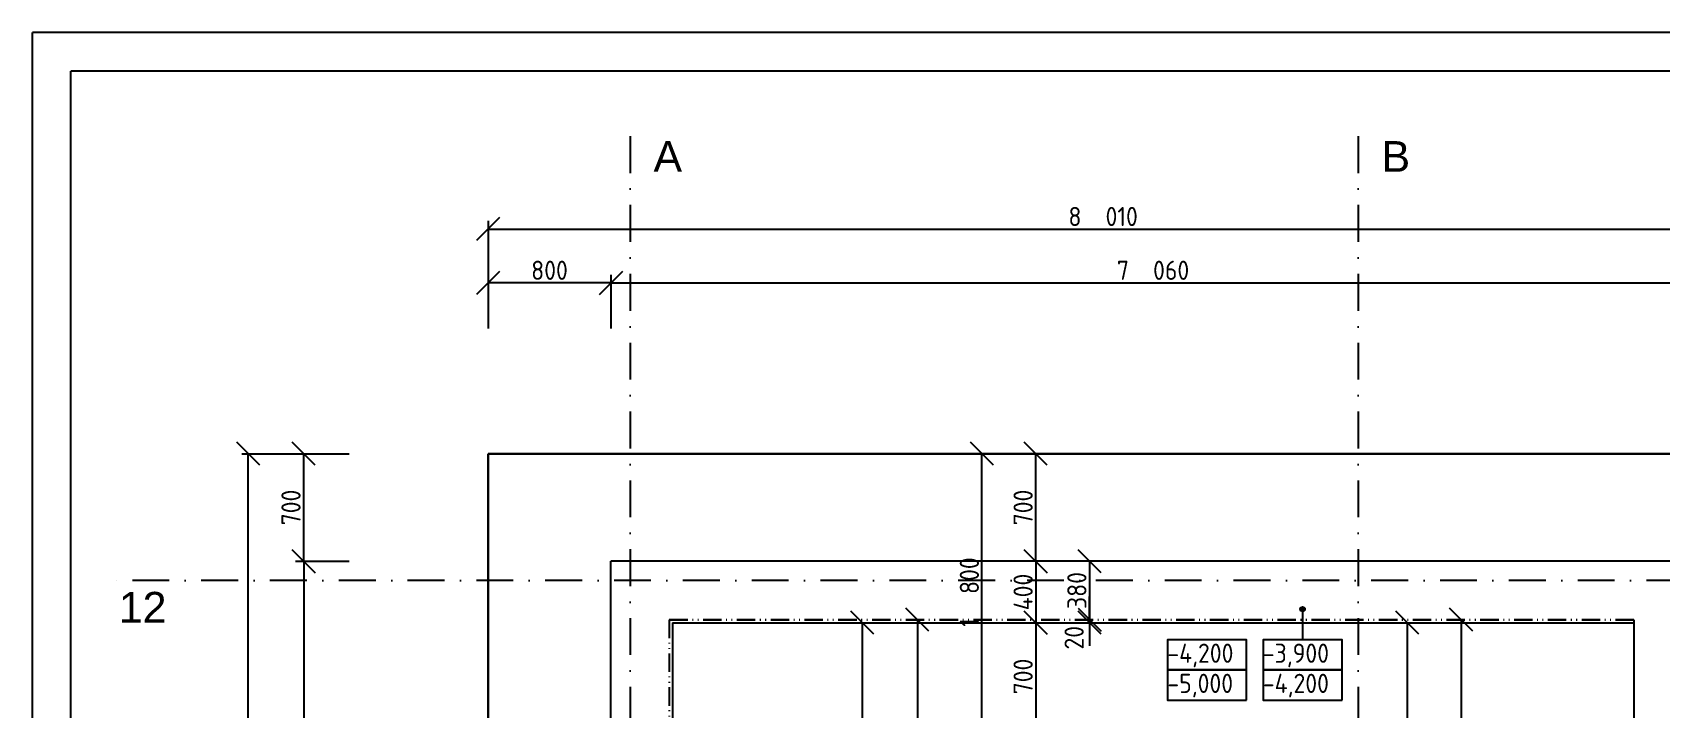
# Model space of a CAD drawing. Extents: x 4511820 to 5180432, y -1526536 to -944957.
# Drawn here: x 5092167 to 5102772, y -1440982 to -1436577 of the extents above; entities that cross this region are included whole.
import ezdxf

# ---------------------------------------------------------------- set-up
doc = ezdxf.new("R2010")
doc.units = 0
doc.header["$MEASUREMENT"] = 0
doc.linetypes.add('ACAD_ISO12W100', pattern=[22, 12, -3, 0.5, -3, 0.5, -3])
doc.linetypes.add('BODKOCIARKOVANA_3', pattern=[5.6, 3, -1.3, 0, -1.3])
doc.layers.get('0').update_dxf_attribs({"linetype": 'CONTINUOUS'})
doc.layers.get('Defpoints').update_dxf_attribs({"color": 61, "linetype": 'CONTINUOUS'})
for name, color, linetype in [('KÓTY', 4, 'CONTINUOUS'), ('MÚRY', 1, 'CONTINUOUS'), ('osi', 253, 'CONTINUOUS'), ('TENKÁ', 7, 'CONTINUOUS')]:
    doc.layers.add(name, color=color, linetype=linetype)
doc.styles.add('styl1', font='arial.ttf')
doc.styles.add('STYLE1', font='isocp.shx')
doc.dimstyles.new('STANDARD-50', dxfattribs={"dimtxt": 125, "dimasz": 150, "dimexe": 10, "dimexo": 200, "dimgap": 20, "dimtad": 1, "dimdsep": 46, "dimlunit": 6, "dimtxsty": 'STYLE1', "dimblk1": 'OBLIQUE', "dimblk2": 'OBLIQUE', "dimsah": 1, "dimcen": 2.5, "dimse1": 1, "dimse2": 1, "dimadec": 0, "dimazin": 0, "dimtfac": 1, "dimtmove": 1, "dimatfit": 3, "dimldrblk": 'OBLIQUE', "dimfxl": 1, "dimtolj": 1, "dimtzin": 0, "dimarcsym": 0})

# ---------------------------------------------------------------- blocks, each defined once
blk = doc.blocks.new('_OBLIQUE')
at = {"color": 0, "linetype": 'ByBlock'}
blk.add_line((-0.5, -0.5), (0.5, 0.5), dxfattribs=at)
blk = doc.blocks.new('*D37735')
at = {"layer": 'Defpoints', "color": 0}
for p in [(5098348, -1439318), (5098348, -1439318), (5098348, -1441118)]:
    blk.add_point(p, dxfattribs=at)
at = {"layer": 'KÓTY', "color": 0, "lineweight": -2}
blk.add_line((5098348, -1441118), (5098348, -1439318), dxfattribs=at)
at = {"layer": 'KÓTY', "color": 0, "linetype": 'ByBlock', "lineweight": -2, "xscale": 150, "yscale": 150, "zscale": 150}
for p, rotation in [((5098348, -1439318), 90), ((5098348, -1441118), 270)]:
    blk.add_blockref('_OBLIQUE', p, dxfattribs=dict(at, rotation=rotation))
at = {"layer": 'KÓTY', "color": 0, "insert": (5098266, -1440218), "char_height": 125, "attachment_point": 5, "rotation": 90, "style": 'STYLE1'}
blk.add_mtext('\\A1;1ﾠ800', dxfattribs=at)
blk = doc.blocks.new('*D37736')
at = {"layer": 'Defpoints', "color": 0}
for p in [(5098348.5, -1439318), (5098698.5, -1439318), (5098348.5, -1440018)]:
    blk.add_point(p, dxfattribs=at)
at = {"layer": 'KÓTY', "color": 0, "lineweight": -2}
blk.add_line((5098698.5, -1440018), (5098698.5, -1439318), dxfattribs=at)
at = {"layer": 'KÓTY', "color": 0, "linetype": 'ByBlock', "lineweight": -2, "xscale": 150, "yscale": 150, "zscale": 150}
for p, rotation in [((5098698.5, -1439318), 90), ((5098698.5, -1440018), 270)]:
    blk.add_blockref('_OBLIQUE', p, dxfattribs=dict(at, rotation=rotation))
at = {"layer": 'KÓTY', "color": 0, "insert": (5098616, -1439668), "char_height": 125, "attachment_point": 5, "rotation": 90, "style": 'STYLE1'}
blk.add_mtext('\\A1;700', dxfattribs=at)
blk = doc.blocks.new('*D37737')
at = {"layer": 'Defpoints', "color": 0}
for p in [(5098698.5, -1440018), (5098698.5, -1440418), (5098698.5, -1440418)]:
    blk.add_point(p, dxfattribs=at)
at = {"layer": 'KÓTY', "color": 0, "lineweight": -2}
blk.add_line((5098698.5, -1440018), (5098698.5, -1440418), dxfattribs=at)
at = {"layer": 'KÓTY', "color": 0, "linetype": 'ByBlock', "lineweight": -2, "xscale": 150, "yscale": 150, "zscale": 150}
for p, rotation in [((5098698.5, -1440018), 90), ((5098698.5, -1440418), 270)]:
    blk.add_blockref('_OBLIQUE', p, dxfattribs=dict(at, rotation=rotation))
at = {"layer": 'KÓTY', "color": 0, "insert": (5098616, -1440218), "char_height": 125, "attachment_point": 5, "rotation": 90, "style": 'STYLE1'}
blk.add_mtext('\\A1;400', dxfattribs=at)
blk = doc.blocks.new('*D37738')
at = {"layer": 'Defpoints', "color": 0}
for p in [(5098698.5, -1440418), (5098698.5, -1441118), (5098698.5, -1441118)]:
    blk.add_point(p, dxfattribs=at)
at = {"layer": 'KÓTY', "color": 0, "lineweight": -2}
blk.add_line((5098698.5, -1440418), (5098698.5, -1441118), dxfattribs=at)
at = {"layer": 'KÓTY', "color": 0, "linetype": 'ByBlock', "lineweight": -2, "xscale": 150, "yscale": 150, "zscale": 150}
for p, rotation in [((5098698.5, -1440418), 90), ((5098698.5, -1441118), 270)]:
    blk.add_blockref('_OBLIQUE', p, dxfattribs=dict(at, rotation=rotation))
at = {"layer": 'KÓTY', "color": 0, "insert": (5098616, -1440768), "char_height": 125, "attachment_point": 5, "rotation": 90, "style": 'STYLE1'}
blk.add_mtext('\\A1;700', dxfattribs=at)
blk = doc.blocks.new('*D37739')
at = {"layer": 'Defpoints', "color": 0}
for p in [(5098698.5, -1440018), (5098698.5, -1440398), (5099048.5, -1440398)]:
    blk.add_point(p, dxfattribs=at)
at = {"layer": 'KÓTY', "color": 0, "lineweight": -2}
blk.add_line((5099048.5, -1440018), (5099048.5, -1440398), dxfattribs=at)
at = {"layer": 'KÓTY', "color": 0, "linetype": 'ByBlock', "lineweight": -2, "xscale": 150, "yscale": 150, "zscale": 150}
for p, rotation in [((5099048.5, -1440018), 90), ((5099048.5, -1440398), 270)]:
    blk.add_blockref('_OBLIQUE', p, dxfattribs=dict(at, rotation=rotation))
at = {"layer": 'KÓTY', "color": 0, "insert": (5098966, -1440208), "char_height": 125, "attachment_point": 5, "rotation": 90, "style": 'STYLE1'}
blk.add_mtext('\\A1;380', dxfattribs=at)
blk = doc.blocks.new('*D37740')
at = {"layer": 'Defpoints', "color": 0}
for p in [(5099048.5, -1440398), (5099048.5, -1440418), (5099048.5, -1440418)]:
    blk.add_point(p, dxfattribs=at)
at = {"layer": 'KÓTY', "color": 0, "lineweight": -2}
for p, q in [((5099048.5, -1440398), (5099048.5, -1440248)), ((5099048.5, -1440398), (5099048.5, -1440418)), ((5099048.5, -1440418), (5099048.5, -1440568))]:
    blk.add_line(p, q, dxfattribs=at)
at = {"layer": 'KÓTY', "color": 0, "linetype": 'ByBlock', "lineweight": -2, "xscale": 150, "yscale": 150, "zscale": 150}
for p, rotation in [((5099048.5, -1440398), 270), ((5099048.5, -1440418), 90)]:
    blk.add_blockref('_OBLIQUE', p, dxfattribs=dict(at, rotation=rotation))
at = {"layer": 'KÓTY', "color": 0, "insert": (5098948, -1440515.5), "char_height": 125, "attachment_point": 5, "rotation": 90, "style": 'STYLE1'}
blk.add_mtext('\\A1;20', dxfattribs=at)
blk = doc.blocks.new('*D37759')
at = {"layer": 'Defpoints', "color": 0}
for p in [(5095940, -1440018), (5093932, -1444023), (5095940, -1444023)]:
    blk.add_point(p, dxfattribs=at)
at = {"layer": 'KÓTY', "color": 0, "lineweight": -2, "ltscale": 25}
blk.add_line((5093932, -1440018), (5093932, -1444023), dxfattribs=at)
at = {"layer": 'KÓTY', "color": 0, "linetype": 'ByBlock', "lineweight": -2, "xscale": 150, "yscale": 150, "zscale": 150}
for p, rotation in [((5093932, -1440018), 90), ((5093932, -1444023), 270)]:
    blk.add_blockref('_OBLIQUE', p, dxfattribs=dict(at, rotation=rotation))
at = {"layer": 'KÓTY', "color": 0, "insert": (5093849, -1442021), "char_height": 125, "attachment_point": 5, "rotation": 90, "style": 'STYLE1'}
blk.add_mtext('\\A1;4ﾠ005', dxfattribs=at)
blk = doc.blocks.new('*D37769')
at = {"layer": 'Defpoints', "color": 0}
for p in [(5101118, -1440418), (5102242, -1440418), (5102242, -1446628)]:
    blk.add_point(p, dxfattribs=at)
at = {"layer": 'KÓTY', "color": 0, "lineweight": -2}
blk.add_line((5101118, -1446628), (5101118, -1440418), dxfattribs=at)
at = {"layer": 'KÓTY', "color": 0, "linetype": 'ByBlock', "lineweight": -2, "xscale": 150, "yscale": 150, "zscale": 150}
for p, rotation in [((5101118, -1440418), 90), ((5101118, -1446628), 270)]:
    blk.add_blockref('_OBLIQUE', p, dxfattribs=dict(at, rotation=rotation))
at = {"layer": 'KÓTY', "color": 0, "insert": (5101035, -1443523), "char_height": 125, "attachment_point": 5, "rotation": 90, "style": 'STYLE1'}
blk.add_mtext('\\A1;6ﾠ210', dxfattribs=at)
blk = doc.blocks.new('*D37770')
at = {"layer": 'Defpoints', "color": 0}
for p in [(5102592, -1440398), (5101468, -1445398), (5102592, -1445398)]:
    blk.add_point(p, dxfattribs=at)
at = {"layer": 'KÓTY', "color": 0, "lineweight": -2}
blk.add_line((5101468, -1440398), (5101468, -1445398), dxfattribs=at)
at = {"layer": 'KÓTY', "color": 0, "linetype": 'ByBlock', "lineweight": -2, "xscale": 150, "yscale": 150, "zscale": 150}
for p, rotation in [((5101468, -1440398), 90), ((5101468, -1445398), 270)]:
    blk.add_blockref('_OBLIQUE', p, dxfattribs=dict(at, rotation=rotation))
at = {"layer": 'KÓTY', "color": 0, "insert": (5101379, -1443525), "char_height": 125, "attachment_point": 5, "rotation": 90, "style": 'STYLE1'}
blk.add_mtext('\\A1;5ﾠ000', dxfattribs=at)
blk = doc.blocks.new('*D37773')
at = {"layer": 'Defpoints', "color": 0}
for p in [(5096332, -1440418), (5096332, -1443908), (5097569, -1443908)]:
    blk.add_point(p, dxfattribs=at)
at = {"layer": 'KÓTY', "color": 0, "lineweight": -2}
blk.add_line((5097569, -1440418), (5097569, -1443908), dxfattribs=at)
at = {"layer": 'KÓTY', "color": 0, "linetype": 'ByBlock', "lineweight": -2, "xscale": 150, "yscale": 150, "zscale": 150}
for p, rotation in [((5097569, -1440418), 90), ((5097569, -1443908), 270)]:
    blk.add_blockref('_OBLIQUE', p, dxfattribs=dict(at, rotation=rotation))
at = {"layer": 'KÓTY', "color": 0, "insert": (5097486, -1442163), "char_height": 125, "attachment_point": 5, "rotation": 90, "style": 'STYLE1'}
blk.add_mtext('\\A1;3ﾠ490', dxfattribs=at)
blk = doc.blocks.new('*D37779')
at = {"layer": 'Defpoints', "color": 0}
for p in [(5096312, -1440398), (5096247, -1444018), (5097928, -1444018)]:
    blk.add_point(p, dxfattribs=at)
at = {"layer": 'KÓTY', "color": 0, "lineweight": -2}
blk.add_line((5097928, -1440398), (5097928, -1444018), dxfattribs=at)
at = {"layer": 'KÓTY', "color": 0, "linetype": 'ByBlock', "lineweight": -2, "xscale": 150, "yscale": 150, "zscale": 150}
for p, rotation in [((5097928, -1440398), 90), ((5097928, -1444018), 270)]:
    blk.add_blockref('_OBLIQUE', p, dxfattribs=dict(at, rotation=rotation))
at = {"layer": 'KÓTY', "color": 0, "insert": (5097845, -1442208), "char_height": 125, "attachment_point": 5, "rotation": 90, "style": 'STYLE1'}
blk.add_mtext('\\A1;3ﾠ620', dxfattribs=at)
blk = doc.blocks.new('*D37805')
at = {"layer": 'Defpoints', "color": 0}
for p in [(5103142, -1437856), (5095132, -1439318), (5103142, -1439318)]:
    blk.add_point(p, dxfattribs=at)
at = {"layer": 'KÓTY', "color": 0, "lineweight": -2}
blk.add_line((5095132, -1437856), (5103142, -1437856), dxfattribs=at)
at = {"layer": 'KÓTY', "color": 0, "linetype": 'ByBlock', "lineweight": -2, "xscale": 150, "yscale": 150, "zscale": 150, "rotation": 180}
blk.add_blockref('_OBLIQUE', (5095132, -1437856), dxfattribs=at)
at = {"layer": 'KÓTY', "color": 0, "linetype": 'ByBlock', "lineweight": -2, "xscale": 150, "yscale": 150, "zscale": 150}
blk.add_blockref('_OBLIQUE', (5103142, -1437856), dxfattribs=at)
at = {"layer": 'KÓTY', "color": 0, "insert": (5099137, -1437774), "char_height": 125, "attachment_point": 5, "style": 'STYLE1'}
blk.add_mtext('\\A1;8ﾠ010', dxfattribs=at)
blk = doc.blocks.new('*D37826')
at = {"layer": 'Defpoints', "color": 0}
for p in [(5095132.5, -1438206.5), (5095132.5, -1440018), (5095932.5, -1440018)]:
    blk.add_point(p, dxfattribs=at)
at = {"layer": 'KÓTY', "color": 0, "lineweight": -2}
blk.add_line((5095932.5, -1438206.5), (5095132.5, -1438206.5), dxfattribs=at)
at = {"layer": 'KÓTY', "color": 0, "linetype": 'ByBlock', "lineweight": -2, "xscale": 150, "yscale": 150, "zscale": 150, "rotation": 180}
blk.add_blockref('_OBLIQUE', (5095132.5, -1438206.5), dxfattribs=at)
at = {"layer": 'KÓTY', "color": 0, "linetype": 'ByBlock', "lineweight": -2, "xscale": 150, "yscale": 150, "zscale": 150}
blk.add_blockref('_OBLIQUE', (5095932.5, -1438206.5), dxfattribs=at)
at = {"layer": 'KÓTY', "color": 0, "insert": (5095532.5, -1438124), "char_height": 125, "attachment_point": 5, "style": 'STYLE1'}
blk.add_mtext('\\A1;800', dxfattribs=at)
blk = doc.blocks.new('*D37827')
at = {"layer": 'Defpoints', "color": 0}
for p in [(5093932, -1439318), (5095932.5, -1439318), (5095932.5, -1440018)]:
    blk.add_point(p, dxfattribs=at)
at = {"layer": 'KÓTY', "color": 0, "lineweight": -2, "ltscale": 25}
blk.add_line((5093932, -1440018), (5093932, -1439318), dxfattribs=at)
at = {"layer": 'KÓTY', "color": 0, "linetype": 'ByBlock', "lineweight": -2, "xscale": 150, "yscale": 150, "zscale": 150}
for p, rotation in [((5093932, -1439318), 90), ((5093932, -1440018), 270)]:
    blk.add_blockref('_OBLIQUE', p, dxfattribs=dict(at, rotation=rotation))
at = {"layer": 'KÓTY', "color": 0, "insert": (5093849.5, -1439668), "char_height": 125, "attachment_point": 5, "rotation": 90, "style": 'STYLE1'}
blk.add_mtext('\\A1;700', dxfattribs=at)
blk = doc.blocks.new('*D39493')
at = {"layer": 'Defpoints', "color": 0}
for p in [(5102992, -1438206), (5095932, -1440018), (5102992, -1440018)]:
    blk.add_point(p, dxfattribs=at)
at = {"layer": 'KÓTY', "color": 0, "lineweight": -2}
blk.add_line((5095932, -1438206), (5102992, -1438206), dxfattribs=at)
at = {"layer": 'KÓTY', "color": 0, "linetype": 'ByBlock', "lineweight": -2, "xscale": 150, "yscale": 150, "zscale": 150, "rotation": 180}
blk.add_blockref('_OBLIQUE', (5095932, -1438206), dxfattribs=at)
at = {"layer": 'KÓTY', "color": 0, "linetype": 'ByBlock', "lineweight": -2, "xscale": 150, "yscale": 150, "zscale": 150}
blk.add_blockref('_OBLIQUE', (5102992, -1438206), dxfattribs=at)
at = {"layer": 'KÓTY', "color": 0, "insert": (5099462, -1438124), "char_height": 125, "attachment_point": 5, "style": 'STYLE1'}
blk.add_mtext('\\A1;7ﾠ060', dxfattribs=at)
blk = doc.blocks.new('*D55220')
at = {"layer": 'Defpoints', "color": 0}
for p in [(5093571, -1439318), (5095932, -1439318), (5095932, -1466408)]:
    blk.add_point(p, dxfattribs=at)
at = {"layer": 'KÓTY', "color": 0, "lineweight": -2}
blk.add_line((5093571, -1466408), (5093571, -1439318), dxfattribs=at)
at = {"layer": 'KÓTY', "color": 0, "linetype": 'ByBlock', "lineweight": -2, "xscale": 150, "yscale": 150, "zscale": 150}
for p, rotation in [((5093571, -1439318), 90), ((5093571, -1466408), 270)]:
    blk.add_blockref('_OBLIQUE', p, dxfattribs=dict(at, rotation=rotation))
at = {"layer": 'KÓTY', "color": 0, "insert": (5093489, -1452863), "char_height": 125, "attachment_point": 5, "rotation": 90, "style": 'STYLE1'}
blk.add_mtext('\\A1;27ﾠ090', dxfattribs=at)

msp = doc.modelspace()

# ---------------------------------------------------------------- hatches: boundary and pattern name
at = {"layer": 'KÓTY', "ltscale": 0.25}
msp.add_hatch(color=256, dxfattribs=at).paths.add_polyline_path([(5100420.684, -1440329.368, -1), (5100450.684, -1440329.368, -1)])

# ---------------------------------------------------------------- linework, layer by layer
at = {"layer": 'KÓTY'}
for p, q in [((5095132.5, -1437803.097), (5095132.5, -1438153.097)), ((5095132.5, -1438153.097), (5095132.5, -1438503.097)), ((5095932.5, -1438153.097), (5095932.5, -1438503.097)), ((5100435.684, -1440329.368), (5100435.684, -1440528.552))]:
    msp.add_line(p, q, dxfattribs=at)
at = {"layer": 'KÓTY', "ltscale": 25}
for p, q in [((5093528.597, -1439318), (5093878.597, -1439318)), ((5093878.597, -1439318), (5094228.597, -1439318)), ((5093878.597, -1440018), (5094228.597, -1440018))]:
    msp.add_line(p, q, dxfattribs=at)
at = {"layer": 'KÓTY', "ltscale": 0.25}
msp.add_circle((5100435.684, -1440329.368), 15, dxfattribs=at)
at = {"layer": 'MÚRY', "linetype": 'Continuous', "lineweight": 30}
for q in [(5095132.5, -1467812.5), (5103142.5, -1439318)]:
    msp.add_line((5095132.5, -1439318), q, dxfattribs=at)
at = {"layer": 'osi', "linetype": 'BODKOCIARKOVANA_3', "ltscale": 80}
for p, q in [((5096057.5, -1437250.906), (5096057.5, -1469218.809)), ((5100797.5, -1437250.906), (5100797.5, -1469178.809)), ((5158927.164, -1440143), (5092648, -1440143))]:
    msp.add_line(p, q, dxfattribs=at)
at = {"layer": 'TENKÁ', "color": 7}
for p, q in [((5169932, -1436577.046), (5092166.96, -1436577.046)), ((5092166.96, -1469935.424), (5092166.96, -1436577.046)), ((5169682, -1436827.046), (5092416.96, -1436827.046)), ((5092416.96, -1469685.424), (5092416.96, -1436827.046))]:
    msp.add_line(p, q, dxfattribs=at)
at = {"layer": 'TENKÁ', "linetype": 'Continuous', "lineweight": 25}
for p, q in [((5095932.5, -1466458), (5095932.5, -1440018)), ((5107192.5, -1440018), (5095932.5, -1440018)), ((5096332.5, -1440418), (5102592.5, -1440418)), ((5096332.5, -1440418), (5096332.5, -1443909.605)), ((5102592.5, -1440418), (5102592.5, -1446628))]:
    msp.add_line(p, q, dxfattribs=at)
at = {"layer": 'TENKÁ', "color": 40, "linetype": 'ACAD_ISO12W100', "ltscale": 10}
for p, q in [((5096312.5, -1440398), (5096312.5, -1444018)), ((5102592.5, -1440398), (5096312.5, -1440398)), ((5096312.5, -1440398), (5102592.5, -1440398)), ((5102592.5, -1440398), (5102592.5, -1440418)), ((5102592.5, -1440398), (5102592.5, -1440418))]:
    msp.add_line(p, q, dxfattribs=at)
at = {"layer": 'TENKÁ', "ltscale": 0.25}
for points in [[(5100071.316, -1440724.802), (5100071.316, -1440528.552), (5099556.684, -1440528.552), (5099556.684, -1440724.802)], [(5100693, -1440724.802), (5100693, -1440528.552), (5100178.368, -1440528.552), (5100178.368, -1440724.802)], [(5100071.316, -1440921.052), (5100071.316, -1440724.802), (5099556.684, -1440724.802), (5099556.684, -1440921.052)], [(5100693, -1440921.052), (5100693, -1440724.802), (5100178.368, -1440724.802), (5100178.368, -1440921.052)]]:
    msp.add_lwpolyline(points, close=True, dxfattribs=at)

# ---------------------------------------------------------------- texts
for s, height, style, p in [('A', 200, 'styl1', (5096209.554, -1437483.288)), ('B', 200, 'styl1', (5100949.554, -1437483.288)), ('12', 200, 'styl1', (5092728.144, -1440417.269)), ('-4,200', 125, 'STYLE1', (5099555.573, -1440678.753)), ('-3,900', 125, 'STYLE1', (5100177.257, -1440678.753)), ('-5,000', 125, 'STYLE1', (5099555.573, -1440875.003)), ('-4,200', 125, 'STYLE1', (5100177.257, -1440875.003))]:
    msp.add_text(s, height=height, dxfattribs=dict(at, style=style)).set_placement(p)

# ---------------------------------------------------------------- dimensions: what is measured, and where the dimension line sits
at = {"layer": 'KÓTY'}
for base, p1, p2, picture, middle in [((5103142.5, -1437856.5), (5095132.5, -1439318), (5103142.5, -1439318), '*D37805', (5099137.5, -1437773.957)), ((5095132.5, -1438206.5), (5095932.5, -1440018), (5095132.5, -1440018), '*D37826', (5095532.5, -1438124)), ((5102992.5, -1438206.5), (5095932.5, -1440018), (5102992.5, -1440018), '*D39493', (5099462.5, -1438123.957))]:
    dim = msp.add_linear_dim(base=base, p1=p1, p2=p2, dimstyle='STANDARD-50', override={"dimtxsty": 'STYLE1', "dimldrblk": 'OBLIQUE'}, dxfattribs=at)
    dim.commit()
    dim.dimension.update_dxf_attribs({"geometry": picture, "text_midpoint": middle})
for base, p1, p2, picture, middle in [((5093571.135, -1439318), (5095932.5, -1466408), (5095932.5, -1439318), '*D55220', (5093488.592, -1452863)), ((5098348.5, -1439318), (5098348.5, -1441118), (5098348.5, -1439318), '*D37735', (5098265.957, -1440218)), ((5098698.5, -1439318), (5098348.5, -1440018), (5098348.5, -1439318), '*D37736', (5098616, -1439668)), ((5098698.5, -1440418), (5098698.5, -1440018), (5098698.5, -1440418), '*D37737', (5098616, -1440218)), ((5099048.5, -1440398), (5098698.5, -1440018), (5098698.5, -1440398), '*D37739', (5098966, -1440208)), ((5097928, -1444018), (5096312.5, -1440398), (5096247.5, -1444018), '*D37779', (5097845.457, -1442208)), ((5097569, -1443908), (5096332.5, -1440418), (5096332.5, -1443908), '*D37773', (5097486.457, -1442163)), ((5098698.5, -1441118), (5098698.5, -1440418), (5098698.5, -1441118), '*D37738', (5098616, -1440768)), ((5101118, -1440418), (5102242.5, -1446628), (5102242.5, -1440418), '*D37769', (5101035.457, -1443523))]:
    dim = msp.add_linear_dim(base=base, p1=p1, p2=p2, angle=90, dimstyle='STANDARD-50', override={"dimtxsty": 'STYLE1', "dimldrblk": 'OBLIQUE'}, dxfattribs=at)
    dim.commit()
    dim.dimension.update_dxf_attribs({"geometry": picture, "text_midpoint": middle})
at = {"layer": 'KÓTY', "ltscale": 25}
for base, p1, p2, picture, middle in [((5093932, -1439318), (5095932.5, -1440018), (5095932.5, -1439318), '*D37827', (5093849.5, -1439668)), ((5093932, -1444023), (5095940, -1440018), (5095940, -1444023), '*D37759', (5093849.457, -1442020.5))]:
    dim = msp.add_linear_dim(base=base, p1=p1, p2=p2, angle=90, dimstyle='STANDARD-50', dxfattribs=at)
    dim.commit()
    dim.dimension.update_dxf_attribs({"geometry": picture, "text_midpoint": middle})
at = {"layer": 'KÓTY'}
for base, p1, p2, picture, middle in [((5099048.5, -1440418), (5099048.5, -1440398), (5099048.5, -1440418), '*D37740', (5099030.5, -1440515.5)), ((5101468, -1445398), (5102592.5, -1440398), (5102592.5, -1445398), '*D37770', (5101462, -1443525))]:
    dim = msp.add_linear_dim(base=base, p1=p1, p2=p2, angle=90, dimstyle='STANDARD-50', override={"dimtxsty": 'STYLE1', "dimldrblk": 'OBLIQUE'}, dxfattribs=at)
    dim.commit()
    dim.dimension.update_dxf_attribs({"geometry": picture, "text_midpoint": middle, "dimtype": 160})

doc.saveas('drawing.dxf')
